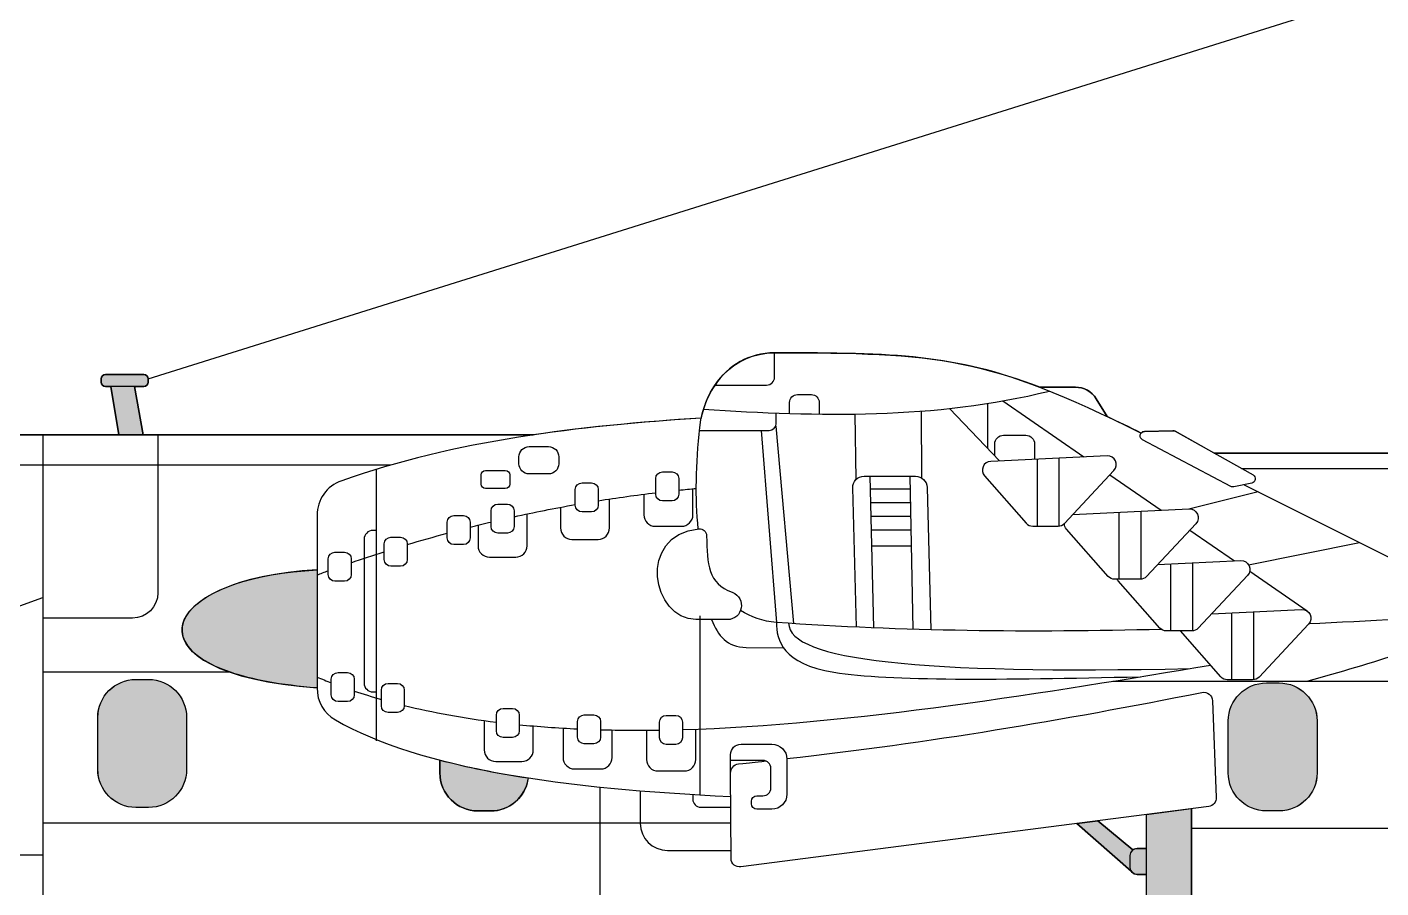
# Model space of a CAD drawing. Extents: x 65 to 355, y 40 to 244.
# Drawn here: x 113.95 to 138.51, y 199.43 to 215.05 of the extents above; entities that cross this region are included whole.
import ezdxf

# ---------------------------------------------------------------- set-up
doc = ezdxf.new("R2010")
doc.units = 0
doc.header["$MEASUREMENT"] = 0
doc.layers.add('4-VIEW', color=7, linetype='CONTINUOUS')
doc.layers.add('SOLIDS', color=7, linetype='CONTINUOUS')

msp = doc.modelspace()

# ---------------------------------------------------------------- hatches: boundary and pattern name
at = {"layer": 'SOLIDS'}
h = msp.add_hatch(color=7, dxfattribs=at)
edge = h.paths.add_edge_path()
edge.add_spline(control_points=[(116.067, 208.751), (116.067, 208.751), (115.377, 208.751), (115.377, 208.751), (115.332, 208.751), (115.295, 208.714), (115.295, 208.669), (115.295, 208.62), (115.298, 208.588), (115.308, 208.568), (115.317, 208.554), (115.33, 208.542), (115.345, 208.536), (115.354, 208.533), (115.365, 208.531), (115.377, 208.529), (115.377, 208.529), (115.472, 208.529), (115.472, 208.529), (115.472, 208.529), (115.614, 207.653), (115.614, 207.653), (115.614, 207.653), (116.057, 207.653), (116.057, 207.653), (116.057, 207.653), (115.898, 208.529), (115.898, 208.529), (115.898, 208.529), (116.067, 208.529), (116.067, 208.529), (116.072, 208.529), (116.076, 208.53), (116.081, 208.53), (116.118, 208.537), (116.14, 208.569), (116.148, 208.607), (116.148, 208.609), (116.148, 208.61), (116.148, 208.611), (116.148, 208.611), (116.148, 208.669), (116.148, 208.669), (116.148, 208.67), (116.148, 208.671), (116.148, 208.673), (116.14, 208.711), (116.117, 208.744), (116.08, 208.75), (116.076, 208.75), (116.071, 208.751), (116.067, 208.751)], knot_values=[0, 0, 0, 0, 1, 1, 1, 2, 2, 2, 3, 3, 3, 4, 4, 4, 5, 5, 5, 6, 6, 6, 7, 7, 7, 8, 8, 8, 9, 9, 9, 10, 10, 10, 11, 11, 11, 12, 12, 12, 13, 13, 13, 14, 14, 14, 15, 15, 15, 16, 16, 16, 17, 17, 17, 17], degree=3, periodic=1)
h = msp.add_hatch(color=7, dxfattribs=at)
edge = h.paths.add_edge_path()
edge.add_spline(control_points=[(119.212, 205.203), (116.81, 205.081), (115.954, 203.92), (117.645, 203.345), (118.031, 203.213), (118.549, 203.113), (119.212, 203.062), (119.212, 203.062), (119.212, 203.259), (119.212, 203.259), (119.212, 203.259), (119.212, 205.113), (119.212, 205.113), (119.212, 205.113), (119.212, 205.203), (119.212, 205.203)], knot_values=[0, 0, 0, 0, 1, 1, 1, 2, 2, 2, 3, 3, 3, 4, 4, 4, 5, 5, 5, 5], degree=3, periodic=1)
h = msp.add_hatch(color=7, dxfattribs=at)
edge = h.paths.add_edge_path()
edge.add_spline(control_points=[(115.235, 202.526), (115.235, 202.526), (115.235, 201.583), (115.235, 201.583), (115.235, 201.204), (115.545, 200.893), (115.925, 200.893), (115.925, 200.893), (116.157, 200.893), (116.157, 200.893), (116.536, 200.893), (116.846, 201.204), (116.846, 201.583), (116.846, 201.583), (116.846, 202.526), (116.846, 202.526), (116.846, 202.906), (116.536, 203.216), (116.157, 203.216), (116.157, 203.216), (115.925, 203.216), (115.925, 203.216), (115.545, 203.216), (115.235, 202.906), (115.235, 202.526)], knot_values=[0, 0, 0, 0, 1, 1, 1, 2, 2, 2, 3, 3, 3, 4, 4, 4, 5, 5, 5, 6, 6, 6, 7, 7, 7, 8, 8, 8, 8], degree=3, periodic=1)
h = msp.add_hatch(color=7, dxfattribs=at)
edge = h.paths.add_edge_path()
edge.add_spline(control_points=[(136.434, 203.153), (136.054, 203.153), (135.743, 202.842), (135.743, 202.463), (135.743, 202.463), (135.743, 201.52), (135.743, 201.52), (135.743, 201.14), (136.054, 200.829), (136.434, 200.829), (136.434, 200.829), (136.666, 200.829), (136.666, 200.829), (137.045, 200.829), (137.356, 201.14), (137.356, 201.52), (137.356, 201.52), (137.356, 202.463), (137.356, 202.463), (137.356, 202.842), (137.045, 203.153), (136.666, 203.153), (136.666, 203.153), (136.434, 203.153), (136.434, 203.153)], knot_values=[0, 0, 0, 0, 1, 1, 1, 2, 2, 2, 3, 3, 3, 4, 4, 4, 5, 5, 5, 6, 6, 6, 7, 7, 7, 8, 8, 8, 8], degree=3, periodic=1)
h = msp.add_hatch(color=7, dxfattribs=at)
edge = h.paths.add_edge_path()
edge.add_spline(control_points=[(121.44, 201.753), (121.44, 201.753), (121.44, 201.52), (121.44, 201.52), (121.44, 201.14), (121.75, 200.829), (122.13, 200.829), (122.13, 200.829), (122.362, 200.829), (122.362, 200.829), (122.678, 200.829), (122.947, 201.045), (123.027, 201.337), (123.027, 201.337), (123.045, 201.428), (123.045, 201.428), (122.472, 201.517), (121.935, 201.624), (121.44, 201.753)], knot_values=[0, 0, 0, 0, 1, 1, 1, 2, 2, 2, 3, 3, 3, 4, 4, 4, 5, 5, 5, 6, 6, 6, 6], degree=3, periodic=1)
h = msp.add_hatch(color=7, dxfattribs=at)
edge = h.paths.add_edge_path()
edge.add_spline(control_points=[(133.376, 200.651), (133.376, 200.651), (132.999, 200.602), (132.999, 200.602), (132.999, 200.602), (133.982, 199.735), (133.982, 199.735), (133.978, 199.74), (133.976, 199.745), (133.973, 199.75), (133.976, 199.745), (133.978, 199.741), (133.982, 199.736), (134.005, 199.701), (134.044, 199.679), (134.088, 199.679), (134.088, 199.679), (134.262, 199.679), (134.262, 199.679), (134.262, 199.679), (134.262, 197.417), (134.262, 197.417), (134.262, 197.417), (135.079, 197.417), (135.079, 197.417), (135.079, 197.417), (135.079, 200.52), (135.079, 200.52), (135.079, 200.52), (135.079, 200.871), (135.079, 200.871), (135.079, 200.871), (134.262, 200.766), (134.262, 200.766), (134.262, 200.766), (134.262, 200.148), (134.262, 200.148), (134.262, 200.148), (134.088, 200.148), (134.088, 200.148), (134.061, 200.148), (134.035, 200.139), (134.014, 200.124), (134.014, 200.124), (133.376, 200.651), (133.376, 200.651)], knot_values=[0, 0, 0, 0, 1, 1, 1, 2, 2, 2, 3, 3, 3, 4, 4, 4, 5, 5, 5, 6, 6, 6, 7, 7, 7, 8, 8, 8, 9, 9, 9, 10, 10, 10, 11, 11, 11, 12, 12, 12, 13, 13, 13, 14, 14, 14, 15, 15, 15, 15], degree=3, periodic=1)

# ---------------------------------------------------------------- linework, layer by layer
at = {"layer": '4-VIEW', "color": 7}
for points in [[(116.148, 208.669), (176.094, 227.471)], [(115.472, 208.529), (115.614, 207.653)], [(115.898, 208.529), (116.057, 207.653)], [(128.99, 206.844), (128.972, 208.032)], [(130.184, 206.871), (130.178, 208.085)], [(130.689, 208.133), (131.596, 207.181)], [(131.376, 208.224), (131.376, 207.419)], [(131.654, 208.271), (133.125, 207.255)], [(127.533, 207.812), (127.857, 204.23)], [(114.24, 207.653), (114.24, 197.023)], [(127.27, 207.736), (127.545, 204.251)], [(120.546, 207.104), (113.663, 207.104)], [(132.274, 207.213), (132.274, 205.998)], [(132.671, 207.233), (132.671, 205.998)], [(120.283, 207.028), (120.283, 202.102)], [(129.24, 206.904), (129.309, 204.152)], [(129.967, 206.904), (130.019, 204.126)], [(133.596, 206.929), (134.528, 206.286)], [(129.246, 206.672), (129.971, 206.672)], [(135.03, 206.31), (136.283, 206.624)], [(129.252, 206.425), (129.975, 206.425)], [(129.258, 206.177), (129.98, 206.177)], [(133.76, 206.248), (133.76, 205.033)], [(134.157, 206.268), (134.157, 205.033)], [(129.264, 205.929), (129.985, 205.929)], [(135.047, 205.927), (135.858, 205.367)], [(129.272, 205.639), (129.99, 205.639)], [(136.112, 205.294), (138.123, 205.701)], [(135.095, 205.33), (135.095, 204.095)], [(134.698, 205.311), (134.698, 204.095)], [(136.132, 205.178), (137.172, 204.46)], [(126.155, 204.37), (126.155, 201.114)], [(135.803, 204.426), (135.803, 203.21)], [(136.202, 204.445), (136.202, 203.21)], [(117.644, 203.345), (114.24, 203.345)], [(133.65, 203.184), (146.624, 203.184)], [(124.341, 201.257), (124.341, 196.983)], [(134.262, 197.357), (134.262, 200.767)], [(135.079, 197.417), (135.079, 200.878)], [(126.719, 200.609), (114.24, 200.609)], [(132.998, 200.602), (133.981, 199.735)], [(134.014, 200.124), (133.376, 200.651)], [(135.079, 200.52), (146.624, 200.52)], [(103.662, 200.035), (114.24, 200.035)]]:
    msp.add_lwpolyline(points, dxfattribs=at)
for points, knots in [([(170.504, 211.107), (171.833, 211.153), (172.833, 212.006), (173.11, 213.157), (173.11, 213.157), (177.139, 229.932), (177.139, 229.932), (177.814, 232.74), (184.452, 230.857), (187.275, 230.299), (187.453, 230.264), (187.582, 230.125), (187.606, 229.946), (187.606, 229.946), (190.273, 209.522), (190.273, 209.522), (190.292, 209.381), (190.199, 209.25), (190.06, 209.222), (190.06, 209.222), (168.475, 204.763), (168.475, 204.763), (168.475, 204.763), (151.477, 197.588), (151.477, 197.588), (150.32, 197.1), (149.246, 196.884), (147.991, 196.889), (147.991, 196.889), (136.127, 196.937), (136.127, 196.937)], [0, 0, 0, 0, 1, 1, 1, 2, 2, 2, 3, 3, 3, 4, 4, 4, 5, 5, 5, 6, 6, 6, 7, 7, 7, 8, 8, 8, 9, 9, 9, 10, 10, 10, 10]), ([(135.487, 207.323), (135.487, 207.323), (145.901, 207.323), (145.901, 207.323), (146.51, 207.323), (147.03, 207.366), (147.631, 207.466), (147.631, 207.466), (168.052, 210.852), (168.052, 210.852), (171.813, 211.475), (178.285, 211.162), (181.834, 209.743)], [0, 0, 0, 0, 1, 1, 1, 2, 2, 2, 3, 3, 3, 4, 4, 4, 4]), ([(114.24, 198.277), (114.24, 198.277), (146.301, 198.277), (146.301, 198.277), (146.599, 198.277), (146.853, 198.322), (147.132, 198.424), (147.132, 198.424), (168.074, 206.02), (168.074, 206.02), (168.161, 206.052), (168.213, 206.139), (168.197, 206.231), (168.197, 206.231), (167.448, 210.751), (167.448, 210.751)], [0, 0, 0, 0, 1, 1, 1, 2, 2, 2, 3, 3, 3, 4, 4, 4, 5, 5, 5, 5]), ([(135.986, 207.043), (135.986, 207.043), (145.901, 207.043), (145.901, 207.043), (146.51, 207.043), (147.03, 207.089), (147.631, 207.186), (147.631, 207.186), (167.506, 210.4), (167.506, 210.4)], [0, 0, 0, 0, 1, 1, 1, 2, 2, 2, 3, 3, 3, 3]), ([(126.129, 205.948), (126.068, 206.503), (126.087, 207.125), (126.155, 207.789), (126.232, 208.531), (126.764, 209.143), (127.509, 209.143), (130.487, 209.143), (131.373, 209.084), (134.163, 207.686)], [0, 0, 0, 0, 1, 1, 1, 2, 2, 2, 3, 3, 3, 3]), ([(126.431, 208.559), (126.431, 208.559), (127.368, 208.559), (127.368, 208.559), (127.447, 208.559), (127.512, 208.623), (127.512, 208.703), (127.512, 208.703), (127.512, 209.143), (127.512, 209.143)], [0, 0, 0, 0, 1, 1, 1, 2, 2, 2, 3, 3, 3, 3]), ([(115.377, 208.529), (115.377, 208.529), (116.067, 208.529), (116.067, 208.529), (116.112, 208.529), (116.148, 208.566), (116.148, 208.611), (116.148, 208.611), (116.148, 208.669), (116.148, 208.669), (116.148, 208.714), (116.112, 208.751), (116.067, 208.751), (116.067, 208.751), (115.377, 208.751), (115.377, 208.751), (115.332, 208.751), (115.295, 208.714), (115.295, 208.669), (115.295, 208.669), (115.295, 208.611), (115.295, 208.611), (115.295, 208.566), (115.332, 208.529), (115.377, 208.529), (115.377, 208.529), (115.377, 208.529), (115.377, 208.529)], [0, 0, 0, 0, 1, 1, 1, 2, 2, 2, 3, 3, 3, 4, 4, 4, 5, 5, 5, 6, 6, 6, 7, 7, 7, 8, 8, 8, 9, 9, 9, 9]), ([(127.786, 208.043), (127.786, 208.043), (127.786, 208.241), (127.786, 208.241), (127.786, 208.32), (127.85, 208.384), (127.929, 208.384), (127.929, 208.384), (128.18, 208.384), (128.18, 208.384), (128.259, 208.384), (128.323, 208.32), (128.323, 208.241), (128.323, 208.241), (128.323, 208.031), (128.323, 208.031)], [0, 0, 0, 0, 1, 1, 1, 2, 2, 2, 3, 3, 3, 4, 4, 4, 5, 5, 5, 5]), ([(132.323, 208.52), (132.323, 208.52), (132.968, 208.52), (132.968, 208.52), (133.128, 208.52), (133.264, 208.443), (133.348, 208.308), (133.348, 208.308), (133.545, 207.988), (133.545, 207.988)], [0, 0, 0, 0, 1, 1, 1, 2, 2, 2, 3, 3, 3, 3]), ([(126.15, 207.736), (126.15, 207.736), (127.416, 207.736), (127.416, 207.736), (127.486, 207.736), (127.543, 207.793), (127.543, 207.863), (127.543, 207.863), (127.543, 208.05), (127.543, 208.05)], [0, 0, 0, 0, 1, 1, 1, 2, 2, 2, 3, 3, 3, 3]), ([(126.181, 207.958), (123.982, 207.821), (121.713, 207.548), (119.659, 206.822), (119.386, 206.726), (119.212, 206.48), (119.212, 206.191), (119.212, 206.191), (119.212, 203.062), (119.212, 203.062), (119.212, 202.816), (119.334, 202.605), (119.547, 202.482), (121.089, 201.592), (123.71, 201.23), (126.717, 201.093)], [0, 0, 0, 0, 1, 1, 1, 2, 2, 2, 3, 3, 3, 4, 4, 4, 5, 5, 5, 5]), ([(111.011, 197.037), (111.011, 197.037), (108.003, 197.048), (108.003, 197.048), (100.55, 197.165), (100.468, 202.948), (107.178, 205.392), (107.412, 205.477), (107.592, 205.604), (107.751, 205.795), (108.684, 206.921), (110.033, 207.653), (111.519, 207.653), (111.519, 207.653), (123.133, 207.653), (123.133, 207.653)], [0, 0, 0, 0, 1, 1, 1, 2, 2, 2, 3, 3, 3, 4, 4, 4, 5, 5, 5, 5]), ([(116.325, 207.653), (116.325, 207.653), (116.325, 204.79), (116.325, 204.79), (116.325, 204.536), (116.118, 204.328), (115.863, 204.328), (115.863, 204.328), (114.24, 204.328), (114.24, 204.328)], [0, 0, 0, 0, 1, 1, 1, 2, 2, 2, 3, 3, 3, 3]), ([(131.507, 207.274), (131.507, 207.274), (131.507, 207.487), (131.507, 207.487), (131.507, 207.575), (131.579, 207.647), (131.667, 207.647), (131.667, 207.647), (132.07, 207.647), (132.07, 207.647), (132.158, 207.647), (132.229, 207.575), (132.229, 207.487), (132.229, 207.487), (132.229, 207.213), (132.229, 207.213)], [0, 0, 0, 0, 1, 1, 1, 2, 2, 2, 3, 3, 3, 4, 4, 4, 5, 5, 5, 5]), ([(134.188, 207.564), (134.188, 207.564), (135.791, 206.718), (135.791, 206.718), (135.809, 206.708), (135.826, 206.706), (135.845, 206.71), (135.845, 206.71), (136.171, 206.78), (136.171, 206.78), (136.243, 206.795), (136.257, 206.891), (136.193, 206.927), (136.193, 206.927), (134.781, 207.719), (134.781, 207.719), (134.768, 207.727), (134.755, 207.73), (134.74, 207.73), (134.74, 207.73), (134.222, 207.714), (134.222, 207.714), (134.186, 207.713), (134.155, 207.688), (134.147, 207.653), (134.139, 207.617), (134.155, 207.581), (134.188, 207.564), (134.188, 207.564), (134.188, 207.564), (134.188, 207.564)], [0, 0, 0, 0, 1, 1, 1, 2, 2, 2, 3, 3, 3, 4, 4, 4, 5, 5, 5, 6, 6, 6, 7, 7, 7, 8, 8, 8, 9, 9, 9, 10, 10, 10, 10]), ([(123.06, 206.946), (123.06, 206.946), (123.413, 206.946), (123.413, 206.946), (123.514, 206.946), (123.598, 207.029), (123.598, 207.131), (123.598, 207.131), (123.598, 207.257), (123.598, 207.257), (123.598, 207.358), (123.514, 207.441), (123.413, 207.441), (123.413, 207.441), (123.06, 207.441), (123.06, 207.441), (122.959, 207.441), (122.876, 207.358), (122.876, 207.257), (122.876, 207.257), (122.876, 207.131), (122.876, 207.131), (122.876, 207.029), (122.959, 206.946), (123.06, 206.946), (123.06, 206.946), (123.06, 206.946), (123.06, 206.946)], [0, 0, 0, 0, 1, 1, 1, 2, 2, 2, 3, 3, 3, 4, 4, 4, 5, 5, 5, 6, 6, 6, 7, 7, 7, 8, 8, 8, 9, 9, 9, 9]), ([(132.077, 206.052), (132.077, 206.052), (131.321, 206.908), (131.321, 206.908), (131.28, 206.955), (131.27, 207.018), (131.294, 207.076), (131.319, 207.133), (131.371, 207.17), (131.433, 207.173), (131.433, 207.173), (133.544, 207.275), (133.544, 207.275), (133.687, 207.282), (133.765, 207.111), (133.668, 207.007), (133.668, 207.007), (132.772, 206.048), (132.772, 206.048), (132.741, 206.015), (132.701, 205.998), (132.655, 205.998), (132.655, 205.998), (132.196, 205.998), (132.196, 205.998), (132.149, 205.998), (132.108, 206.016), (132.077, 206.052), (132.077, 206.052), (132.077, 206.052), (132.077, 206.052)], [0, 0, 0, 0, 1, 1, 1, 2, 2, 2, 3, 3, 3, 4, 4, 4, 5, 5, 5, 6, 6, 6, 7, 7, 7, 8, 8, 8, 9, 9, 9, 10, 10, 10, 10]), ([(122.27, 206.683), (122.27, 206.683), (122.628, 206.683), (122.628, 206.683), (122.672, 206.683), (122.707, 206.718), (122.707, 206.762), (122.707, 206.762), (122.707, 206.928), (122.707, 206.928), (122.707, 206.971), (122.672, 207.007), (122.628, 207.007), (122.628, 207.007), (122.27, 207.007), (122.27, 207.007), (122.227, 207.007), (122.191, 206.971), (122.191, 206.928), (122.191, 206.928), (122.191, 206.762), (122.191, 206.762), (122.191, 206.718), (122.227, 206.683), (122.27, 206.683), (122.27, 206.683), (122.27, 206.683), (122.27, 206.683)], [0, 0, 0, 0, 1, 1, 1, 2, 2, 2, 3, 3, 3, 4, 4, 4, 5, 5, 5, 6, 6, 6, 7, 7, 7, 8, 8, 8, 9, 9, 9, 9]), ([(125.478, 206.456), (125.478, 206.456), (125.652, 206.456), (125.652, 206.456), (125.719, 206.456), (125.774, 206.511), (125.774, 206.578), (125.774, 206.578), (125.774, 206.862), (125.774, 206.862), (125.774, 206.928), (125.719, 206.983), (125.652, 206.983), (125.652, 206.983), (125.478, 206.983), (125.478, 206.983), (125.412, 206.983), (125.357, 206.928), (125.357, 206.862), (125.357, 206.862), (125.357, 206.578), (125.357, 206.578), (125.357, 206.511), (125.412, 206.456), (125.478, 206.456), (125.478, 206.456), (125.478, 206.456), (125.478, 206.456)], [0, 0, 0, 0, 1, 1, 1, 2, 2, 2, 3, 3, 3, 4, 4, 4, 5, 5, 5, 6, 6, 6, 7, 7, 7, 8, 8, 8, 9, 9, 9, 9]), ([(128.998, 204.165), (128.998, 204.165), (128.93, 206.691), (128.93, 206.691), (128.926, 206.808), (129.02, 206.904), (129.137, 206.904), (129.137, 206.904), (130.07, 206.904), (130.07, 206.904), (130.183, 206.904), (130.275, 206.814), (130.278, 206.702), (130.278, 206.702), (130.346, 204.117), (130.346, 204.117)], [0, 0, 0, 0, 1, 1, 1, 2, 2, 2, 3, 3, 3, 4, 4, 4, 5, 5, 5, 5]), ([(124.019, 206.256), (124.019, 206.256), (124.193, 206.256), (124.193, 206.256), (124.259, 206.256), (124.314, 206.311), (124.314, 206.377), (124.314, 206.377), (124.314, 206.662), (124.314, 206.662), (124.314, 206.728), (124.259, 206.783), (124.193, 206.783), (124.193, 206.783), (124.019, 206.783), (124.019, 206.783), (123.953, 206.783), (123.898, 206.728), (123.898, 206.662), (123.898, 206.662), (123.898, 206.377), (123.898, 206.377), (123.898, 206.311), (123.953, 206.256), (124.019, 206.256), (124.019, 206.256), (124.019, 206.256), (124.019, 206.256)], [0, 0, 0, 0, 1, 1, 1, 2, 2, 2, 3, 3, 3, 4, 4, 4, 5, 5, 5, 6, 6, 6, 7, 7, 7, 8, 8, 8, 9, 9, 9, 9]), ([(125.14, 206.577), (125.14, 206.577), (125.14, 206.203), (125.14, 206.203), (125.14, 206.089), (125.233, 205.996), (125.347, 205.996), (125.347, 205.996), (125.823, 205.996), (125.823, 205.996), (125.938, 205.996), (126.031, 206.089), (126.031, 206.203), (126.031, 206.203), (126.031, 206.677), (126.031, 206.677)], [0, 0, 0, 0, 1, 1, 1, 2, 2, 2, 3, 3, 3, 4, 4, 4, 5, 5, 5, 5]), ([(136.031, 206.75), (136.031, 206.75), (140.516, 204.502), (140.516, 204.502), (140.56, 204.48), (140.546, 204.414), (140.498, 204.411), (139.396, 204.34), (138.297, 204.275), (137.202, 204.223)], [0, 0, 0, 0, 1, 1, 1, 2, 2, 2, 3, 3, 3, 3]), ([(122.491, 205.871), (122.491, 205.871), (122.665, 205.871), (122.665, 205.871), (122.732, 205.871), (122.787, 205.926), (122.787, 205.993), (122.787, 205.993), (122.787, 206.277), (122.787, 206.277), (122.787, 206.344), (122.732, 206.398), (122.665, 206.398), (122.665, 206.398), (122.491, 206.398), (122.491, 206.398), (122.425, 206.398), (122.37, 206.344), (122.37, 206.277), (122.37, 206.277), (122.37, 205.993), (122.37, 205.993), (122.37, 205.926), (122.425, 205.871), (122.491, 205.871), (122.491, 205.871), (122.491, 205.871), (122.491, 205.871)], [0, 0, 0, 0, 1, 1, 1, 2, 2, 2, 3, 3, 3, 4, 4, 4, 5, 5, 5, 6, 6, 6, 7, 7, 7, 8, 8, 8, 9, 9, 9, 9]), ([(123.628, 206.34), (123.628, 206.34), (123.628, 205.966), (123.628, 205.966), (123.628, 205.851), (123.72, 205.758), (123.835, 205.758), (123.835, 205.758), (124.311, 205.758), (124.311, 205.758), (124.425, 205.758), (124.518, 205.851), (124.518, 205.966), (124.518, 205.966), (124.518, 206.49), (124.518, 206.49)], [0, 0, 0, 0, 1, 1, 1, 2, 2, 2, 3, 3, 3, 4, 4, 4, 5, 5, 5, 5]), ([(132.921, 206.208), (132.921, 206.208), (135.03, 206.31), (135.03, 206.31), (135.173, 206.317), (135.252, 206.146), (135.154, 206.042), (135.154, 206.042), (134.258, 205.083), (134.258, 205.083), (134.227, 205.05), (134.187, 205.033), (134.142, 205.033), (134.142, 205.033), (133.682, 205.033), (133.682, 205.033), (133.635, 205.033), (133.594, 205.051), (133.563, 205.087), (133.563, 205.087), (132.808, 205.943), (132.808, 205.943), (132.782, 205.972), (132.768, 206.007), (132.767, 206.044)], [0, 0, 0, 0, 1, 1, 1, 2, 2, 2, 3, 3, 3, 4, 4, 4, 5, 5, 5, 6, 6, 6, 7, 7, 7, 8, 8, 8, 8]), ([(121.695, 205.663), (121.695, 205.663), (121.869, 205.663), (121.869, 205.663), (121.936, 205.663), (121.99, 205.717), (121.99, 205.784), (121.99, 205.784), (121.99, 206.069), (121.99, 206.069), (121.99, 206.135), (121.936, 206.19), (121.869, 206.19), (121.869, 206.19), (121.695, 206.19), (121.695, 206.19), (121.629, 206.19), (121.574, 206.135), (121.574, 206.069), (121.574, 206.069), (121.574, 205.784), (121.574, 205.784), (121.574, 205.717), (121.629, 205.663), (121.695, 205.663), (121.695, 205.663), (121.695, 205.663), (121.695, 205.663)], [0, 0, 0, 0, 1, 1, 1, 2, 2, 2, 3, 3, 3, 4, 4, 4, 5, 5, 5, 6, 6, 6, 7, 7, 7, 8, 8, 8, 9, 9, 9, 9]), ([(122.133, 206.016), (122.133, 206.016), (122.133, 205.642), (122.133, 205.642), (122.133, 205.527), (122.226, 205.434), (122.34, 205.434), (122.34, 205.434), (122.816, 205.434), (122.816, 205.434), (122.93, 205.434), (123.023, 205.527), (123.023, 205.642), (123.023, 205.642), (123.023, 206.22), (123.023, 206.22)], [0, 0, 0, 0, 1, 1, 1, 2, 2, 2, 3, 3, 3, 4, 4, 4, 5, 5, 5, 5]), ([(135.079, 197.994), (135.079, 197.994), (146.274, 197.975), (146.274, 197.975), (146.632, 197.974), (146.937, 198.029), (147.274, 198.153), (147.274, 198.153), (167.836, 205.76), (167.836, 205.76), (168.232, 205.907), (168.59, 205.98), (169.011, 206.003), (169.011, 206.003), (171.644, 206.145), (171.644, 206.145), (171.836, 206.156), (171.854, 205.838), (171.661, 205.827), (171.661, 205.827), (169.077, 205.687), (169.077, 205.687), (168.655, 205.664), (168.298, 205.591), (167.901, 205.444), (167.901, 205.444), (147.33, 197.834), (147.33, 197.834), (146.995, 197.71), (146.688, 197.656), (146.33, 197.656), (146.33, 197.656), (135.079, 197.675), (135.079, 197.675)], [0, 0, 0, 0, 1, 1, 1, 2, 2, 2, 3, 3, 3, 4, 4, 4, 5, 5, 5, 6, 6, 6, 7, 7, 7, 8, 8, 8, 9, 9, 9, 10, 10, 10, 11, 11, 11, 11]), ([(120.283, 205.919), (120.283, 205.919), (120.225, 205.919), (120.225, 205.919), (120.137, 205.919), (120.066, 205.848), (120.066, 205.76), (120.066, 205.76), (120.066, 203.149), (120.066, 203.149), (120.066, 203.062), (120.137, 202.99), (120.225, 202.99), (120.225, 202.99), (120.283, 202.99), (120.283, 202.99)], [0, 0, 0, 0, 1, 1, 1, 2, 2, 2, 3, 3, 3, 4, 4, 4, 5, 5, 5, 5]), ([(126.084, 204.302), (126.084, 204.302), (126.656, 204.302), (126.656, 204.302), (126.938, 204.302), (127.013, 204.698), (126.744, 204.797), (126.31, 204.956), (126.284, 205.307), (126.28, 205.823), (126.279, 205.899), (126.215, 205.957), (126.14, 205.949), (125.002, 205.834), (125.299, 204.302), (126.084, 204.302), (126.084, 204.302), (126.084, 204.302), (126.084, 204.302)], [0, 0, 0, 0, 1, 1, 1, 2, 2, 2, 3, 3, 3, 4, 4, 4, 5, 5, 5, 6, 6, 6, 6]), ([(120.553, 205.271), (120.553, 205.271), (120.727, 205.271), (120.727, 205.271), (120.794, 205.271), (120.848, 205.325), (120.848, 205.392), (120.848, 205.392), (120.848, 205.677), (120.848, 205.677), (120.848, 205.743), (120.794, 205.798), (120.727, 205.798), (120.727, 205.798), (120.553, 205.798), (120.553, 205.798), (120.486, 205.798), (120.432, 205.743), (120.432, 205.677), (120.432, 205.677), (120.432, 205.392), (120.432, 205.392), (120.432, 205.325), (120.486, 205.271), (120.553, 205.271), (120.553, 205.271), (120.553, 205.271), (120.553, 205.271)], [0, 0, 0, 0, 1, 1, 1, 2, 2, 2, 3, 3, 3, 4, 4, 4, 5, 5, 5, 6, 6, 6, 7, 7, 7, 8, 8, 8, 9, 9, 9, 9]), ([(119.537, 204.998), (119.537, 204.998), (119.71, 204.998), (119.71, 204.998), (119.777, 204.998), (119.832, 205.053), (119.832, 205.119), (119.832, 205.119), (119.832, 205.404), (119.832, 205.404), (119.832, 205.471), (119.777, 205.525), (119.71, 205.525), (119.71, 205.525), (119.537, 205.525), (119.537, 205.525), (119.47, 205.525), (119.415, 205.471), (119.415, 205.404), (119.415, 205.404), (119.415, 205.119), (119.415, 205.119), (119.415, 205.053), (119.47, 204.998), (119.537, 204.998), (119.537, 204.998), (119.537, 204.998), (119.537, 204.998)], [0, 0, 0, 0, 1, 1, 1, 2, 2, 2, 3, 3, 3, 4, 4, 4, 5, 5, 5, 6, 6, 6, 7, 7, 7, 8, 8, 8, 9, 9, 9, 9]), ([(134.46, 205.299), (134.46, 205.299), (135.968, 205.372), (135.968, 205.372), (136.11, 205.379), (136.189, 205.208), (136.092, 205.104), (136.092, 205.104), (135.196, 204.146), (135.196, 204.146), (135.165, 204.112), (135.125, 204.095), (135.079, 204.095), (135.079, 204.095), (134.62, 204.095), (134.62, 204.095), (134.572, 204.095), (134.532, 204.113), (134.5, 204.149), (134.5, 204.149), (133.745, 205.005), (133.745, 205.005), (133.738, 205.014), (133.731, 205.023), (133.725, 205.033)], [0, 0, 0, 0, 1, 1, 1, 2, 2, 2, 3, 3, 3, 4, 4, 4, 5, 5, 5, 6, 6, 6, 7, 7, 7, 8, 8, 8, 8]), ([(103.767, 201.679), (103.767, 201.679), (103.767, 201.925), (103.767, 201.925), (103.767, 202.004), (103.832, 202.068), (103.911, 202.068), (103.911, 202.068), (106.468, 202.068), (106.468, 202.068), (106.809, 202.068), (107.101, 202.119), (107.422, 202.236), (107.422, 202.236), (114.24, 204.703), (114.24, 204.703)], [0, 0, 0, 0, 1, 1, 1, 2, 2, 2, 3, 3, 3, 4, 4, 4, 5, 5, 5, 5]), ([(134.528, 204.124), (132.164, 204.064), (129.829, 204.087), (127.545, 204.251), (127.298, 204.269), (127.081, 204.347), (126.895, 204.468)], [0, 0, 0, 0, 1, 1, 1, 2, 2, 2, 2]), ([(135.441, 204.408), (135.441, 204.408), (137.074, 204.487), (137.074, 204.487), (137.217, 204.494), (137.296, 204.323), (137.198, 204.219), (137.198, 204.219), (136.302, 203.26), (136.302, 203.26), (136.271, 203.227), (136.231, 203.21), (136.185, 203.21), (136.185, 203.21), (135.726, 203.21), (135.726, 203.21), (135.679, 203.21), (135.638, 203.228), (135.607, 203.264), (135.607, 203.264), (134.874, 204.095), (134.874, 204.095)], [0, 0, 0, 0, 1, 1, 1, 2, 2, 2, 3, 3, 3, 4, 4, 4, 5, 5, 5, 6, 6, 6, 7, 7, 7, 7]), ([(140.516, 204.502), (140.534, 204.493), (140.862, 204.369), (140.715, 204.316), (139.507, 203.88), (138.33, 203.5), (137.188, 203.184)], [0, 0, 0, 0, 1, 1, 1, 2, 2, 2, 2]), ([(126.37, 204.302), (126.49, 204.009), (126.644, 203.8), (126.998, 203.796), (126.998, 203.796), (127.678, 203.788), (127.678, 203.788)], [0, 0, 0, 0, 1, 1, 1, 2, 2, 2, 2]), ([(127.545, 204.251), (127.547, 203.932), (127.661, 203.494), (128.589, 203.347), (129.626, 203.183), (131.573, 203.21), (134.15, 203.265)], [0, 0, 0, 0, 1, 1, 1, 2, 2, 2, 2]), ([(115.925, 200.893), (115.925, 200.893), (116.156, 200.893), (116.156, 200.893), (116.536, 200.893), (116.846, 201.204), (116.846, 201.583), (116.846, 201.583), (116.846, 202.526), (116.846, 202.526), (116.846, 202.906), (116.536, 203.216), (116.156, 203.216), (116.156, 203.216), (115.925, 203.216), (115.925, 203.216), (115.545, 203.216), (115.234, 202.906), (115.234, 202.526), (115.234, 202.526), (115.234, 201.583), (115.234, 201.583), (115.234, 201.204), (115.545, 200.893), (115.925, 200.893), (115.925, 200.893), (115.925, 200.893), (115.925, 200.893)], [0, 0, 0, 0, 1, 1, 1, 2, 2, 2, 3, 3, 3, 4, 4, 4, 5, 5, 5, 6, 6, 6, 7, 7, 7, 8, 8, 8, 9, 9, 9, 9]), ([(119.593, 202.814), (119.593, 202.814), (119.767, 202.814), (119.767, 202.814), (119.833, 202.814), (119.887, 202.869), (119.887, 202.936), (119.887, 202.936), (119.887, 203.22), (119.887, 203.22), (119.887, 203.287), (119.833, 203.341), (119.767, 203.341), (119.767, 203.341), (119.593, 203.341), (119.593, 203.341), (119.526, 203.341), (119.471, 203.287), (119.471, 203.22), (119.471, 203.22), (119.471, 202.936), (119.471, 202.936), (119.471, 202.869), (119.526, 202.814), (119.593, 202.814), (119.593, 202.814), (119.593, 202.814), (119.593, 202.814)], [0, 0, 0, 0, 1, 1, 1, 2, 2, 2, 3, 3, 3, 4, 4, 4, 5, 5, 5, 6, 6, 6, 7, 7, 7, 8, 8, 8, 9, 9, 9, 9]), ([(120.5, 202.616), (120.5, 202.616), (120.674, 202.616), (120.674, 202.616), (120.74, 202.616), (120.795, 202.67), (120.795, 202.737), (120.795, 202.737), (120.795, 203.022), (120.795, 203.022), (120.795, 203.088), (120.74, 203.143), (120.674, 203.143), (120.674, 203.143), (120.5, 203.143), (120.5, 203.143), (120.433, 203.143), (120.379, 203.088), (120.379, 203.022), (120.379, 203.022), (120.379, 202.737), (120.379, 202.737), (120.379, 202.67), (120.433, 202.616), (120.5, 202.616), (120.5, 202.616), (120.5, 202.616), (120.5, 202.616)], [0, 0, 0, 0, 1, 1, 1, 2, 2, 2, 3, 3, 3, 4, 4, 4, 5, 5, 5, 6, 6, 6, 7, 7, 7, 8, 8, 8, 9, 9, 9, 9]), ([(136.434, 200.829), (136.434, 200.829), (136.665, 200.829), (136.665, 200.829), (137.045, 200.829), (137.355, 201.14), (137.355, 201.52), (137.355, 201.52), (137.355, 202.463), (137.355, 202.463), (137.355, 202.842), (137.045, 203.153), (136.665, 203.153), (136.665, 203.153), (136.434, 203.153), (136.434, 203.153), (136.054, 203.153), (135.743, 202.842), (135.743, 202.463), (135.743, 202.463), (135.743, 201.52), (135.743, 201.52), (135.743, 201.14), (136.054, 200.829), (136.434, 200.829), (136.434, 200.829), (136.434, 200.829), (136.434, 200.829)], [0, 0, 0, 0, 1, 1, 1, 2, 2, 2, 3, 3, 3, 4, 4, 4, 5, 5, 5, 6, 6, 6, 7, 7, 7, 8, 8, 8, 9, 9, 9, 9]), ([(127.736, 201.779), (130.345, 202.072), (132.691, 202.471), (135.265, 202.98), (135.362, 202.999), (135.452, 202.928), (135.456, 202.83), (135.456, 202.83), (135.526, 201.076), (135.526, 201.076), (135.53, 200.993), (135.47, 200.922), (135.388, 200.911), (135.388, 200.911), (126.903, 199.814), (126.903, 199.814), (126.811, 199.802), (126.724, 199.869), (126.723, 199.961), (126.723, 199.961), (126.714, 201.514), (126.714, 201.514), (126.713, 201.599), (126.772, 201.674), (126.857, 201.683), (127.086, 201.707), (127.129, 201.711), (127.357, 201.736)], [0, 0, 0, 0, 1, 1, 1, 2, 2, 2, 3, 3, 3, 4, 4, 4, 5, 5, 5, 6, 6, 6, 7, 7, 7, 8, 8, 8, 9, 9, 9, 9]), ([(122.586, 202.163), (122.586, 202.163), (122.76, 202.163), (122.76, 202.163), (122.827, 202.163), (122.881, 202.217), (122.881, 202.284), (122.881, 202.284), (122.881, 202.568), (122.881, 202.568), (122.881, 202.635), (122.827, 202.69), (122.76, 202.69), (122.76, 202.69), (122.586, 202.69), (122.586, 202.69), (122.519, 202.69), (122.465, 202.635), (122.465, 202.568), (122.465, 202.568), (122.465, 202.284), (122.465, 202.284), (122.465, 202.217), (122.519, 202.163), (122.586, 202.163), (122.586, 202.163), (122.586, 202.163), (122.586, 202.163)], [0, 0, 0, 0, 1, 1, 1, 2, 2, 2, 3, 3, 3, 4, 4, 4, 5, 5, 5, 6, 6, 6, 7, 7, 7, 8, 8, 8, 9, 9, 9, 9]), ([(122.246, 202.47), (122.246, 202.47), (122.246, 201.937), (122.246, 201.937), (122.246, 201.823), (122.339, 201.729), (122.453, 201.729), (122.453, 201.729), (122.929, 201.729), (122.929, 201.729), (123.043, 201.729), (123.136, 201.822), (123.136, 201.937), (123.136, 201.937), (123.136, 202.371), (123.136, 202.371)], [0, 0, 0, 0, 1, 1, 1, 2, 2, 2, 3, 3, 3, 4, 4, 4, 5, 5, 5, 5]), ([(124.061, 202.047), (124.061, 202.047), (124.235, 202.047), (124.235, 202.047), (124.302, 202.047), (124.356, 202.101), (124.356, 202.168), (124.356, 202.168), (124.356, 202.452), (124.356, 202.452), (124.356, 202.519), (124.302, 202.573), (124.235, 202.573), (124.235, 202.573), (124.061, 202.573), (124.061, 202.573), (123.994, 202.573), (123.94, 202.519), (123.94, 202.452), (123.94, 202.452), (123.94, 202.168), (123.94, 202.168), (123.94, 202.101), (123.994, 202.047), (124.061, 202.047), (124.061, 202.047), (124.061, 202.047), (124.061, 202.047)], [0, 0, 0, 0, 1, 1, 1, 2, 2, 2, 3, 3, 3, 4, 4, 4, 5, 5, 5, 6, 6, 6, 7, 7, 7, 8, 8, 8, 9, 9, 9, 9]), ([(125.547, 202.038), (125.547, 202.038), (125.72, 202.038), (125.72, 202.038), (125.787, 202.038), (125.841, 202.092), (125.841, 202.159), (125.841, 202.159), (125.841, 202.443), (125.841, 202.443), (125.841, 202.51), (125.787, 202.564), (125.72, 202.564), (125.72, 202.564), (125.547, 202.564), (125.547, 202.564), (125.48, 202.564), (125.425, 202.51), (125.425, 202.443), (125.425, 202.443), (125.425, 202.159), (125.425, 202.159), (125.425, 202.092), (125.48, 202.038), (125.547, 202.038), (125.547, 202.038), (125.547, 202.038), (125.547, 202.038)], [0, 0, 0, 0, 1, 1, 1, 2, 2, 2, 3, 3, 3, 4, 4, 4, 5, 5, 5, 6, 6, 6, 7, 7, 7, 8, 8, 8, 9, 9, 9, 9]), ([(123.675, 202.332), (123.675, 202.332), (123.675, 201.799), (123.675, 201.799), (123.675, 201.685), (123.768, 201.592), (123.883, 201.592), (123.883, 201.592), (124.359, 201.592), (124.359, 201.592), (124.473, 201.592), (124.566, 201.685), (124.566, 201.799), (124.566, 201.799), (124.566, 202.299), (124.566, 202.299)], [0, 0, 0, 0, 1, 1, 1, 2, 2, 2, 3, 3, 3, 4, 4, 4, 5, 5, 5, 5]), ([(125.191, 202.295), (125.191, 202.295), (125.191, 201.762), (125.191, 201.762), (125.191, 201.648), (125.284, 201.555), (125.399, 201.555), (125.399, 201.555), (125.875, 201.555), (125.875, 201.555), (125.989, 201.555), (126.082, 201.648), (126.082, 201.762), (126.082, 201.762), (126.082, 202.313), (126.082, 202.313)], [0, 0, 0, 0, 1, 1, 1, 2, 2, 2, 3, 3, 3, 4, 4, 4, 5, 5, 5, 5]), ([(126.714, 201.514), (126.714, 201.514), (126.714, 201.85), (126.714, 201.85), (126.714, 201.955), (126.8, 202.041), (126.905, 202.041), (126.905, 202.041), (127.465, 202.041), (127.465, 202.041), (127.614, 202.041), (127.736, 201.92), (127.736, 201.77), (127.736, 201.77), (127.736, 201.132), (127.736, 201.132), (127.736, 200.983), (127.614, 200.861), (127.465, 200.861), (127.465, 200.861), (127.189, 200.861), (127.189, 200.861), (127.136, 200.861), (127.093, 200.904), (127.093, 200.957), (127.093, 200.957), (127.093, 201.008), (127.093, 201.008), (127.093, 201.061), (127.136, 201.104), (127.189, 201.104), (127.189, 201.104), (127.302, 201.104), (127.302, 201.104), (127.381, 201.104), (127.446, 201.168), (127.446, 201.247), (127.446, 201.247), (127.446, 201.604), (127.446, 201.604), (127.446, 201.683), (127.381, 201.747), (127.302, 201.747), (127.302, 201.747), (126.714, 201.747), (126.714, 201.747)], [0, 0, 0, 0, 1, 1, 1, 2, 2, 2, 3, 3, 3, 4, 4, 4, 5, 5, 5, 6, 6, 6, 7, 7, 7, 8, 8, 8, 9, 9, 9, 10, 10, 10, 11, 11, 11, 12, 12, 12, 13, 13, 13, 14, 14, 14, 15, 15, 15, 15]), ([(121.44, 201.747), (121.44, 201.747), (121.44, 201.52), (121.44, 201.52), (121.44, 201.14), (121.75, 200.829), (122.13, 200.829), (122.13, 200.829), (122.362, 200.829), (122.362, 200.829), (122.702, 200.829), (122.987, 201.079), (123.042, 201.404)], [0, 0, 0, 0, 1, 1, 1, 2, 2, 2, 3, 3, 3, 4, 4, 4, 4]), ([(125.077, 201.196), (125.077, 201.196), (125.077, 200.607), (125.077, 200.607), (125.077, 200.335), (125.299, 200.113), (125.57, 200.113), (125.57, 200.113), (126.722, 200.113), (126.722, 200.113)], [0, 0, 0, 0, 1, 1, 1, 2, 2, 2, 3, 3, 3, 3]), ([(126.029, 201.129), (126.029, 201.129), (126.029, 201.042), (126.029, 201.042), (126.029, 200.963), (126.094, 200.898), (126.173, 200.898), (126.173, 200.898), (126.718, 200.898), (126.718, 200.898)], [0, 0, 0, 0, 1, 1, 1, 2, 2, 2, 3, 3, 3, 3]), ([(134.262, 200.148), (134.262, 200.148), (134.088, 200.148), (134.088, 200.148), (134.017, 200.148), (133.96, 200.09), (133.96, 200.02), (133.96, 200.02), (133.96, 199.806), (133.96, 199.806), (133.96, 199.736), (134.017, 199.679), (134.088, 199.679), (134.088, 199.679), (134.262, 199.679), (134.262, 199.679)], [0, 0, 0, 0, 1, 1, 1, 2, 2, 2, 3, 3, 3, 4, 4, 4, 5, 5, 5, 5])]:
    msp.add_open_spline(points, degree=3, knots=knots, dxfattribs=at)
for points in [[(126.221, 208.118), (128.314, 207.989), (130.407, 207.931), (132.499, 208.45)], [(124.314, 206.458), (124.655, 206.513), (125.003, 206.562), (125.357, 206.604)], [(125.774, 206.651), (125.879, 206.662), (125.985, 206.673), (126.092, 206.683)], [(122.787, 206.168), (123.149, 206.249), (123.52, 206.322), (123.898, 206.389)], [(121.99, 205.98), (122.116, 206.012), (122.243, 206.043), (122.37, 206.073)], [(120.848, 205.663), (121.087, 205.735), (121.329, 205.804), (121.574, 205.871)], [(119.832, 205.334), (120.03, 205.403), (120.229, 205.469), (120.432, 205.534)], [(119.212, 205.203), (116.262, 205.053), (115.643, 203.335), (119.212, 203.062)], [(119.212, 205.113), (119.28, 205.138), (119.347, 205.163), (119.415, 205.187)], [(127.768, 204.236), (127.77, 203.561), (130.158, 203.309), (135.052, 203.414)], [(125.841, 202.306), (128.873, 202.389), (132.591, 203.003), (135.42, 203.475)], [(119.212, 203.259), (119.298, 203.223), (119.384, 203.188), (119.471, 203.155)], [(119.887, 203.006), (120.048, 202.952), (120.211, 202.902), (120.379, 202.854)], [(120.795, 202.744), (121.316, 202.616), (121.872, 202.515), (122.465, 202.441)], [(122.881, 202.395), (123.223, 202.361), (123.575, 202.335), (123.94, 202.319)], [(124.356, 202.304), (124.706, 202.294), (125.063, 202.293), (125.425, 202.297)]]:
    msp.add_open_spline(points, degree=3, dxfattribs=at)
at = {"layer": 'SOLIDS'}
for points, knots in [([(170.627, 211.114), (171.786, 211.198), (172.677, 211.904), (173.026, 212.877), (173.059, 212.968), (173.087, 213.061), (173.11, 213.157), (173.11, 213.157), (174.624, 219.461), (174.624, 219.461), (174.624, 219.461), (176.545, 227.458), (176.545, 227.458), (176.545, 227.458), (176.223, 227.367), (176.223, 227.367), (176.174, 227.353), (176.132, 227.383), (176.112, 227.43), (176.112, 227.43), (176.08, 227.506), (176.08, 227.506), (176.06, 227.552), (176.086, 227.605), (176.133, 227.625), (176.133, 227.625), (176.637, 227.84), (176.637, 227.84), (176.637, 227.84), (177.048, 229.551), (177.048, 229.551), (177.048, 229.551), (177.139, 229.932), (177.139, 229.932), (177.354, 230.824), (178.171, 231.243), (179.277, 231.381), (179.77, 231.442), (180.32, 231.448), (180.899, 231.415), (183.11, 231.289), (185.749, 230.6), (187.275, 230.299), (187.453, 230.264), (187.582, 230.125), (187.606, 229.946), (187.606, 229.946), (187.656, 229.551), (187.656, 229.551), (187.656, 229.551), (190.273, 209.522), (190.273, 209.522), (190.292, 209.381), (190.199, 209.25), (190.06, 209.222), (190.06, 209.222), (189.646, 209.136), (189.646, 209.136), (189.646, 209.136), (183.073, 207.779), (183.073, 207.779), (183.073, 207.779), (176.284, 206.376), (176.284, 206.376), (176.284, 206.376), (168.511, 204.77), (168.511, 204.77), (168.511, 204.77), (168.475, 204.763), (168.475, 204.763), (168.475, 204.763), (155.394, 199.241), (155.394, 199.241), (155.394, 199.241), (152.327, 197.948), (152.327, 197.948), (152.327, 197.948), (151.477, 197.588), (151.477, 197.588), (150.794, 197.3), (150.14, 197.106), (149.461, 196.998), (148.99, 196.922), (148.505, 196.887), (147.991, 196.889), (147.991, 196.889), (143.308, 196.908), (143.308, 196.908), (143.308, 196.908), (143.308, 196.707), (143.308, 196.707), (143.308, 196.619), (143.237, 196.547), (143.149, 196.547), (143.149, 196.547), (142.941, 196.547), (142.941, 196.547), (142.853, 196.547), (142.781, 196.619), (142.781, 196.707), (142.781, 196.707), (142.781, 196.91), (142.781, 196.91), (142.781, 196.91), (136.127, 196.936), (136.127, 196.936), (136.536, 196.574), (136.794, 196.044), (136.794, 195.454), (136.794, 194.36), (135.907, 193.473), (134.813, 193.473), (133.72, 193.473), (132.833, 194.36), (132.833, 195.454), (132.833, 196.049), (133.096, 196.584), (133.512, 196.947), (133.512, 196.947), (128.236, 196.968), (128.236, 196.968), (128.236, 196.968), (128.236, 196.735), (128.236, 196.735), (128.236, 196.673), (128.186, 196.623), (128.125, 196.623), (128.125, 196.623), (127.465, 196.623), (127.465, 196.623), (127.404, 196.623), (127.354, 196.673), (127.354, 196.735), (127.354, 196.735), (127.354, 196.971), (127.354, 196.971), (127.354, 196.971), (126.769, 196.974), (126.769, 196.974), (126.769, 196.974), (126.769, 196.477), (126.769, 196.477), (126.769, 196.415), (126.719, 196.365), (126.658, 196.365), (126.658, 196.365), (126.475, 196.365), (126.475, 196.365), (126.414, 196.365), (126.364, 196.415), (126.364, 196.477), (126.364, 196.477), (126.364, 196.975), (126.364, 196.975), (126.364, 196.975), (125.468, 196.979), (125.468, 196.979), (125.468, 196.979), (125.387, 195.931), (125.387, 195.931), (125.379, 195.831), (125.296, 195.754), (125.196, 195.754), (125.196, 195.754), (124.964, 195.754), (124.964, 195.754), (124.858, 195.754), (124.773, 195.84), (124.773, 195.945), (124.773, 195.945), (124.773, 196.982), (124.773, 196.982), (124.773, 196.982), (124.341, 196.983), (124.341, 196.983), (124.341, 196.983), (114.241, 197.023), (114.241, 197.023), (114.241, 197.023), (111.287, 197.035), (111.287, 197.035), (111.287, 197.035), (111.328, 196.937), (111.328, 196.937), (111.349, 196.889), (111.326, 196.833), (111.278, 196.812), (111.278, 196.812), (111.22, 196.788), (111.22, 196.788), (111.172, 196.767), (111.116, 196.79), (111.096, 196.838), (111.096, 196.838), (111.012, 197.037), (111.012, 197.037), (111.012, 197.037), (110.409, 197.039), (110.409, 197.039), (110.409, 197.039), (108.003, 197.048), (108.003, 197.048), (107.057, 197.063), (106.23, 197.169), (105.521, 197.348), (105.344, 197.392), (105.175, 197.442), (105.012, 197.495), (105.012, 197.495), (104.432, 197.717), (104.432, 197.717), (104.432, 197.717), (103.998, 197.932), (103.998, 197.932), (103.998, 197.932), (103.635, 198.157), (103.635, 198.157), (103.635, 198.157), (103.633, 198.158), (103.633, 198.158), (103.633, 198.158), (103.633, 198.158), (103.633, 198.158), (103.633, 198.158), (103.28, 198.431), (103.28, 198.431), (103.28, 198.431), (103.28, 198.431), (103.28, 198.431), (103.165, 198.532), (103.059, 198.636), (102.964, 198.745), (102.014, 199.823), (102.05, 201.263), (103.042, 202.608), (103.179, 202.793), (103.334, 202.977), (103.507, 203.157), (104.161, 203.84), (105.074, 204.479), (106.242, 205.01), (106.538, 205.145), (106.85, 205.272), (107.179, 205.392), (107.374, 205.463), (107.532, 205.563), (107.671, 205.706), (107.699, 205.734), (107.725, 205.764), (107.752, 205.795), (108.684, 206.921), (110.034, 207.653), (111.519, 207.653), (111.519, 207.653), (113.663, 207.653), (113.663, 207.653), (113.663, 207.653), (114.241, 207.653), (114.241, 207.653), (114.241, 207.653), (115.614, 207.653), (115.614, 207.653), (115.614, 207.653), (115.472, 208.529), (115.472, 208.529), (115.472, 208.529), (115.377, 208.529), (115.377, 208.529), (115.332, 208.529), (115.295, 208.566), (115.295, 208.611), (115.295, 208.611), (115.295, 208.669), (115.295, 208.669), (115.295, 208.714), (115.332, 208.751), (115.377, 208.751), (115.377, 208.751), (116.067, 208.751), (116.067, 208.751), (116.112, 208.751), (116.148, 208.714), (116.148, 208.669), (116.148, 208.669), (116.148, 208.611), (116.148, 208.611), (116.148, 208.566), (116.112, 208.529), (116.067, 208.529), (116.067, 208.529), (115.898, 208.529), (115.898, 208.529), (115.898, 208.529), (116.057, 207.653), (116.057, 207.653), (116.057, 207.653), (116.325, 207.653), (116.325, 207.653), (116.325, 207.653), (123.133, 207.653), (123.133, 207.653), (124.145, 207.803), (125.171, 207.895), (126.181, 207.958), (126.192, 208.012), (126.206, 208.066), (126.221, 208.118), (126.271, 208.278), (126.341, 208.427), (126.432, 208.559), (126.672, 208.911), (127.05, 209.143), (127.509, 209.143), (127.51, 209.143), (127.511, 209.143), (127.512, 209.143), (129.723, 209.143), (130.781, 209.11), (132.323, 208.52), (132.323, 208.52), (132.969, 208.52), (132.969, 208.52), (133.128, 208.52), (133.264, 208.443), (133.348, 208.308), (133.348, 208.308), (133.545, 207.988), (133.545, 207.988), (133.741, 207.895), (133.947, 207.794), (134.164, 207.686), (134.178, 207.703), (134.199, 207.714), (134.222, 207.714), (134.222, 207.714), (134.74, 207.73), (134.74, 207.73), (134.755, 207.73), (134.768, 207.727), (134.781, 207.719), (134.781, 207.719), (135.487, 207.323), (135.487, 207.323), (135.487, 207.323), (145.901, 207.323), (145.901, 207.323), (146.154, 207.323), (146.391, 207.331), (146.624, 207.346), (146.955, 207.369), (147.279, 207.407), (147.631, 207.466), (147.631, 207.466), (149.181, 207.723), (149.181, 207.723), (149.181, 207.723), (167.448, 210.751), (167.448, 210.751), (167.448, 210.751), (168.052, 210.852), (168.052, 210.852), (168.781, 210.972), (169.612, 211.058), (170.505, 211.107), (170.545, 211.11), (170.586, 211.112), (170.627, 211.114)], [0, 0, 0, 0, 1, 1, 1, 2, 2, 2, 3, 3, 3, 4, 4, 4, 5, 5, 5, 6, 6, 6, 7, 7, 7, 8, 8, 8, 9, 9, 9, 10, 10, 10, 11, 11, 11, 12, 12, 12, 13, 13, 13, 14, 14, 14, 15, 15, 15, 16, 16, 16, 17, 17, 17, 18, 18, 18, 19, 19, 19, 20, 20, 20, 21, 21, 21, 22, 22, 22, 23, 23, 23, 24, 24, 24, 25, 25, 25, 26, 26, 26, 27, 27, 27, 28, 28, 28, 29, 29, 29, 30, 30, 30, 31, 31, 31, 32, 32, 32, 33, 33, 33, 34, 34, 34, 35, 35, 35, 36, 36, 36, 37, 37, 37, 38, 38, 38, 39, 39, 39, 40, 40, 40, 41, 41, 41, 42, 42, 42, 43, 43, 43, 44, 44, 44, 45, 45, 45, 46, 46, 46, 47, 47, 47, 48, 48, 48, 49, 49, 49, 50, 50, 50, 51, 51, 51, 52, 52, 52, 53, 53, 53, 54, 54, 54, 55, 55, 55, 56, 56, 56, 57, 57, 57, 58, 58, 58, 59, 59, 59, 60, 60, 60, 61, 61, 61, 62, 62, 62, 63, 63, 63, 64, 64, 64, 65, 65, 65, 66, 66, 66, 67, 67, 67, 68, 68, 68, 69, 69, 69, 70, 70, 70, 71, 71, 71, 72, 72, 72, 73, 73, 73, 74, 74, 74, 75, 75, 75, 76, 76, 76, 77, 77, 77, 78, 78, 78, 79, 79, 79, 80, 80, 80, 81, 81, 81, 82, 82, 82, 83, 83, 83, 84, 84, 84, 85, 85, 85, 86, 86, 86, 87, 87, 87, 88, 88, 88, 89, 89, 89, 90, 90, 90, 91, 91, 91, 92, 92, 92, 93, 93, 93, 94, 94, 94, 95, 95, 95, 96, 96, 96, 97, 97, 97, 98, 98, 98, 99, 99, 99, 100, 100, 100, 101, 101, 101, 102, 102, 102, 103, 103, 103, 104, 104, 104, 105, 105, 105, 106, 106, 106, 107, 107, 107, 108, 108, 108, 109, 109, 109, 110, 110, 110, 111, 111, 111, 112, 112, 112, 113, 113, 113, 114, 114, 114, 115, 115, 115, 116, 116, 116, 117, 117, 117, 118, 118, 118, 119, 119, 119, 120, 120, 120, 121, 121, 121, 122, 122, 122, 122]), ([(116.067, 208.751), (116.067, 208.751), (115.377, 208.751), (115.377, 208.751), (115.332, 208.751), (115.295, 208.714), (115.295, 208.669), (115.295, 208.62), (115.298, 208.588), (115.308, 208.568), (115.317, 208.554), (115.33, 208.542), (115.345, 208.536), (115.354, 208.533), (115.365, 208.531), (115.377, 208.529), (115.377, 208.529), (115.472, 208.529), (115.472, 208.529), (115.472, 208.529), (115.614, 207.653), (115.614, 207.653), (115.614, 207.653), (116.057, 207.653), (116.057, 207.653), (116.057, 207.653), (115.898, 208.529), (115.898, 208.529), (115.898, 208.529), (116.067, 208.529), (116.067, 208.529), (116.072, 208.529), (116.076, 208.53), (116.081, 208.53), (116.118, 208.537), (116.14, 208.569), (116.148, 208.607), (116.148, 208.609), (116.148, 208.61), (116.148, 208.611), (116.148, 208.611), (116.148, 208.669), (116.148, 208.669), (116.148, 208.67), (116.148, 208.671), (116.148, 208.673), (116.14, 208.711), (116.117, 208.744), (116.08, 208.75), (116.076, 208.75), (116.071, 208.751), (116.067, 208.751)], [0, 0, 0, 0, 1, 1, 1, 2, 2, 2, 3, 3, 3, 4, 4, 4, 5, 5, 5, 6, 6, 6, 7, 7, 7, 8, 8, 8, 9, 9, 9, 10, 10, 10, 11, 11, 11, 12, 12, 12, 13, 13, 13, 14, 14, 14, 15, 15, 15, 16, 16, 16, 17, 17, 17, 17]), ([(119.212, 205.203), (116.81, 205.081), (115.954, 203.92), (117.645, 203.345), (118.031, 203.213), (118.549, 203.113), (119.212, 203.062), (119.212, 203.062), (119.212, 203.259), (119.212, 203.259), (119.212, 203.259), (119.212, 205.113), (119.212, 205.113), (119.212, 205.113), (119.212, 205.203), (119.212, 205.203)], [0, 0, 0, 0, 1, 1, 1, 2, 2, 2, 3, 3, 3, 4, 4, 4, 5, 5, 5, 5]), ([(115.235, 202.526), (115.235, 202.526), (115.235, 201.583), (115.235, 201.583), (115.235, 201.204), (115.545, 200.893), (115.925, 200.893), (115.925, 200.893), (116.157, 200.893), (116.157, 200.893), (116.536, 200.893), (116.846, 201.204), (116.846, 201.583), (116.846, 201.583), (116.846, 202.526), (116.846, 202.526), (116.846, 202.906), (116.536, 203.216), (116.157, 203.216), (116.157, 203.216), (115.925, 203.216), (115.925, 203.216), (115.545, 203.216), (115.235, 202.906), (115.235, 202.526)], [0, 0, 0, 0, 1, 1, 1, 2, 2, 2, 3, 3, 3, 4, 4, 4, 5, 5, 5, 6, 6, 6, 7, 7, 7, 8, 8, 8, 8]), ([(136.434, 203.153), (136.054, 203.153), (135.743, 202.842), (135.743, 202.463), (135.743, 202.463), (135.743, 201.52), (135.743, 201.52), (135.743, 201.14), (136.054, 200.829), (136.434, 200.829), (136.434, 200.829), (136.666, 200.829), (136.666, 200.829), (137.045, 200.829), (137.356, 201.14), (137.356, 201.52), (137.356, 201.52), (137.356, 202.463), (137.356, 202.463), (137.356, 202.842), (137.045, 203.153), (136.666, 203.153), (136.666, 203.153), (136.434, 203.153), (136.434, 203.153)], [0, 0, 0, 0, 1, 1, 1, 2, 2, 2, 3, 3, 3, 4, 4, 4, 5, 5, 5, 6, 6, 6, 7, 7, 7, 8, 8, 8, 8]), ([(121.44, 201.753), (121.44, 201.753), (121.44, 201.52), (121.44, 201.52), (121.44, 201.14), (121.75, 200.829), (122.13, 200.829), (122.13, 200.829), (122.362, 200.829), (122.362, 200.829), (122.678, 200.829), (122.947, 201.045), (123.027, 201.337), (123.027, 201.337), (123.045, 201.428), (123.045, 201.428), (122.472, 201.517), (121.935, 201.624), (121.44, 201.753)], [0, 0, 0, 0, 1, 1, 1, 2, 2, 2, 3, 3, 3, 4, 4, 4, 5, 5, 5, 6, 6, 6, 6]), ([(133.376, 200.651), (133.376, 200.651), (132.999, 200.602), (132.999, 200.602), (132.999, 200.602), (133.982, 199.735), (133.982, 199.735), (133.978, 199.74), (133.976, 199.745), (133.973, 199.75), (133.976, 199.745), (133.978, 199.741), (133.982, 199.736), (134.005, 199.701), (134.044, 199.679), (134.088, 199.679), (134.088, 199.679), (134.262, 199.679), (134.262, 199.679), (134.262, 199.679), (134.262, 197.417), (134.262, 197.417), (134.262, 197.417), (135.079, 197.417), (135.079, 197.417), (135.079, 197.417), (135.079, 200.52), (135.079, 200.52), (135.079, 200.52), (135.079, 200.871), (135.079, 200.871), (135.079, 200.871), (134.262, 200.766), (134.262, 200.766), (134.262, 200.766), (134.262, 200.148), (134.262, 200.148), (134.262, 200.148), (134.088, 200.148), (134.088, 200.148), (134.061, 200.148), (134.035, 200.139), (134.014, 200.124), (134.014, 200.124), (133.376, 200.651), (133.376, 200.651)], [0, 0, 0, 0, 1, 1, 1, 2, 2, 2, 3, 3, 3, 4, 4, 4, 5, 5, 5, 6, 6, 6, 7, 7, 7, 8, 8, 8, 9, 9, 9, 10, 10, 10, 11, 11, 11, 12, 12, 12, 13, 13, 13, 14, 14, 14, 15, 15, 15, 15])]:
    msp.add_open_spline(points, degree=3, knots=knots, dxfattribs=at)

doc.saveas('drawing.dxf')
